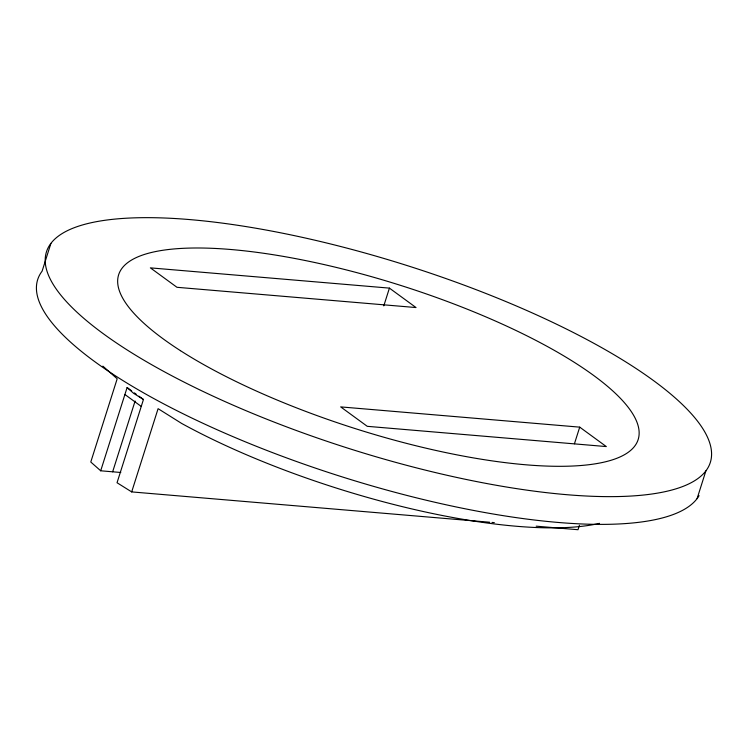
<?xml version="1.0" encoding="UTF-8"?>
<svg xmlns="http://www.w3.org/2000/svg" width="748" height="748" viewBox="0 0 748 748"><rect width="100%" height="100%" fill="white"/><g stroke="black" fill="none" stroke-linecap="round" stroke-linejoin="round"><path stroke-width="1.12" d="M50.901 243.437L42.103 271.178A348.213 95.978 17.6 0 0 314.141 467.678A348.213 95.978 17.6 0 0 699.062 495.672M120.802 472.493L100.7 470.791L127.104 387.558L131.639 390.877M112.649 471.801L135.098 401.04M138.913 396.188L143.448 399.507L117.043 482.74L131.685 491.904L489.678 522.235M131.685 491.904L158.09 408.67L181.689 423.462A287.653 79.288 17.6 0 0 599.475 523.338M383.789 305.876L389.418 288.12L150.376 267.868L176.977 287.297L416.019 307.55L389.418 288.12M574.436 443.788L579.719 427.145L340.667 406.893L367.268 426.323L606.319 446.575L579.719 427.145M579.42 525.283L578.008 529.715L536.166 526.171M697.099 498.607L705.897 470.866A348.213 95.978 17.6 0 0 267.719 230.337A348.213 95.978 17.6 0 0 161.587 370.251A348.213 95.978 17.6 0 0 705.897 470.866M491.997 522.431L494.325 522.628M143.448 399.507L133.705 393.401L127.104 387.558M134.369 392.868L136.183 394.196M124.897 394.495L141.25 406.435M102.878 366.137L117.184 378.787L90.779 462.021L100.7 470.791M180.455 350.672A272.515 75.118 17.6 0 0 624.365 454.756A272.515 75.118 17.6 0 0 330.373 266.017A272.515 75.118 17.6 0 0 180.455 350.672"/></g></svg>
